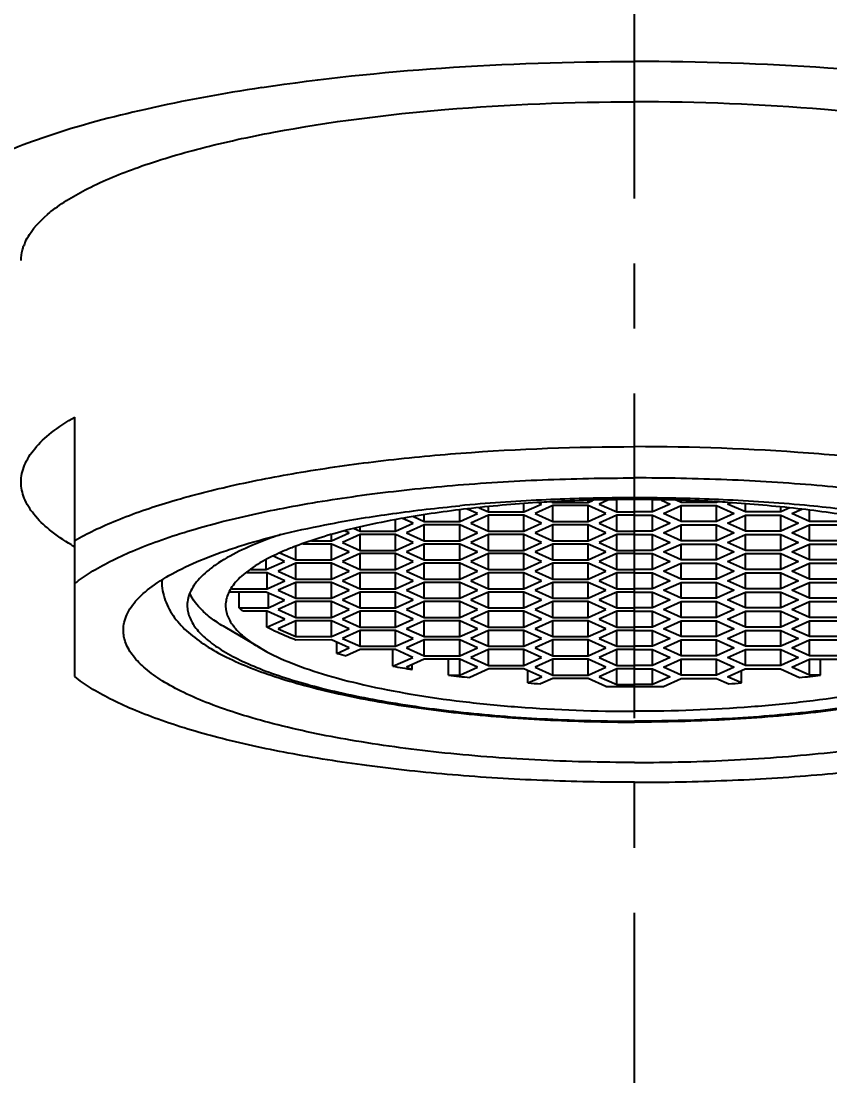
# Model space of a CAD drawing. Header units: millimetres. Extents: x 601 to 1195, y -13 to 407.
# Drawn here: x 995.92 to 1011.74, y 233.42 to 254.05 of the extents above; entities that cross this region are included whole.
import ezdxf

# ---------------------------------------------------------------- set-up
doc = ezdxf.new("R2010")
doc.units = ezdxf.units.MM
doc.header["$LTSCALE"] = 0.1
doc.linetypes.add('CENTERX2', pattern=[101.6, 63.5, -12.7, 12.7, -12.7])
for name, color, linetype in [('02___PRT_ALL_AXES', 7, 'Continuous'), ('CENTER', 1, 'CENTERX2'), ('DEF_LAYER_ASSEM_MEMBER', 7, 'Continuous'), ('DIM', 3, 'Continuous')]:
    doc.layers.add(name, color=color, linetype=linetype)
doc.styles.get("Standard").update_dxf_attribs({"font": 'arial.ttf'})
doc.dimstyles.new('ISO-25', dxfattribs={"dimtxt": 2.5, "dimasz": 2.5, "dimexe": 1.25, "dimexo": 0.625, "dimtad": 1, "dimtxsty": 'Standard', "dimcen": 2.5, "dimadec": 0, "dimazin": 0, "dimtfac": 1, "dimtmove": 0, "dimatfit": 3, "dimfxl": 0, "dimarcsym": 0})

# ---------------------------------------------------------------- blocks, each defined once
blk = doc.blocks.new('*D22')
at = {"layer": 'Defpoints', "color": 0}
for p in [(1007.922, 310.255), (925.567, 206.036), (936.146, 206.036)]:
    blk.add_point(p, dxfattribs=at)
at = {"layer": 'DIM', "color": 0, "lineweight": -2}
for p, q in [((1007.297, 310.255), (924.317, 310.255)), ((925.567, 307.755), (925.567, 208.536)), ((935.521, 206.036), (924.317, 206.036))]:
    blk.add_line(p, q, dxfattribs=at)
at = {"layer": 'DIM', "color": 0}
for points in [[(925.151, 307.755), (925.984, 307.755), (925.567, 310.255)], [(925.151, 208.536), (925.984, 208.536), (925.567, 206.036)]]:
    blk.add_solid(points, dxfattribs=at)
at = {"layer": 'DIM', "color": 0, "insert": (923.44, 258.146), "char_height": 2.5, "attachment_point": 5, "rotation": 90}
blk.add_mtext('104,22', dxfattribs=at)

msp = doc.modelspace()

# ---------------------------------------------------------------- linework, layer by layer
at = {"color": 7, "linetype": 'Continuous'}
for p, q in [((1004.501, 244.261), (1004.501, 244.491)), ((1004.847, 244.417), (1004.649, 244.506)), ((1004.884, 244.53), (1005.064, 244.449)), ((1005.064, 244.449), (1005.064, 244.548)), ((1005.757, 244.449), (1005.757, 244.61)), ((1005.757, 244.449), (1006.103, 244.604)), ((1006.32, 244.572), (1005.973, 244.417)), ((1006.103, 244.604), (1006.051, 244.628)), ((1006.306, 244.643), (1006.319, 244.637)), ((1006.319, 244.637), (1006.319, 244.643)), ((1006.319, 244.637), (1007.012, 244.637)), ((1007.013, 244.572), (1006.32, 244.572)), ((1006.32, 244.261), (1006.32, 244.572)), ((1007.012, 244.637), (1007.095, 244.675)), ((1007.012, 244.637), (1007.012, 244.673)), ((1007.359, 244.417), (1007.013, 244.572)), ((1007.013, 244.261), (1007.013, 244.572)), ((1007.399, 244.681), (1007.229, 244.604)), ((1007.229, 244.604), (1007.575, 244.449)), ((1007.575, 244.449), (1007.575, 244.684)), ((1008.268, 244.449), (1008.268, 244.684)), ((1008.615, 244.604), (1008.268, 244.449)), ((1008.444, 244.681), (1008.615, 244.604)), ((1008.485, 244.417), (1008.831, 244.572)), ((1008.832, 244.637), (1008.748, 244.675)), ((1008.831, 244.572), (1009.524, 244.572)), ((1008.831, 244.261), (1008.831, 244.572)), ((1008.832, 244.637), (1008.832, 244.673)), ((1009.525, 244.637), (1008.832, 244.637)), ((1009.524, 244.261), (1009.524, 244.572)), ((1009.524, 244.572), (1009.87, 244.417)), ((1009.537, 244.643), (1009.525, 244.637)), ((1009.525, 244.637), (1009.525, 244.643)), ((1009.74, 244.604), (1009.792, 244.628)), ((1010.087, 244.449), (1009.74, 244.604)), ((1010.087, 244.449), (1010.087, 244.61)), ((1010.78, 244.449), (1010.78, 244.548)), ((1010.96, 244.53), (1010.78, 244.449)), ((1010.996, 244.417), (1011.195, 244.506)), ((1011.343, 244.261), (1011.343, 244.491)), ((1003.245, 244.074), (1003.245, 244.296)), ((1003.592, 244.229), (1003.38, 244.324)), ((1003.594, 244.358), (1003.808, 244.261)), ((1003.808, 244.261), (1003.808, 244.39)), ((1004.501, 244.261), (1004.847, 244.417)), ((1005.064, 244.384), (1004.717, 244.229)), ((1005.064, 244.449), (1005.757, 244.449)), ((1005.757, 244.384), (1005.064, 244.384)), ((1005.064, 244.074), (1005.064, 244.384)), ((1006.103, 244.229), (1005.757, 244.384)), ((1005.757, 244.074), (1005.757, 244.384)), ((1005.973, 244.417), (1006.32, 244.261)), ((1007.013, 244.261), (1007.359, 244.417)), ((1007.575, 244.384), (1007.229, 244.229)), ((1007.575, 244.449), (1007.922, 244.449)), ((1007.922, 244.384), (1007.575, 244.384)), ((1007.575, 244.074), (1007.575, 244.384)), ((1008.268, 244.449), (1007.922, 244.449)), ((1007.922, 244.384), (1008.268, 244.384)), ((1008.268, 244.074), (1008.268, 244.384)), ((1008.268, 244.384), (1008.615, 244.229)), ((1008.831, 244.261), (1008.485, 244.417)), ((1009.87, 244.417), (1009.524, 244.261)), ((1009.74, 244.229), (1010.087, 244.384)), ((1010.78, 244.449), (1010.087, 244.449)), ((1010.087, 244.384), (1010.78, 244.384)), ((1010.087, 244.074), (1010.087, 244.384)), ((1010.78, 244.074), (1010.78, 244.384)), ((1010.78, 244.384), (1011.126, 244.229)), ((1011.343, 244.261), (1010.996, 244.417)), ((1002.336, 244.041), (1002.258, 244.076)), ((1002.436, 244.126), (1002.552, 244.074)), ((1002.552, 244.074), (1002.552, 244.153)), ((1002.552, 244.074), (1003.245, 244.074)), ((1003.245, 244.074), (1003.592, 244.229)), ((1003.808, 244.197), (1003.462, 244.041)), ((1003.808, 244.261), (1004.501, 244.261)), ((1004.501, 244.197), (1003.808, 244.197)), ((1003.808, 243.886), (1003.808, 244.197)), ((1004.847, 244.041), (1004.501, 244.197)), ((1004.501, 243.886), (1004.501, 244.197)), ((1004.717, 244.229), (1005.064, 244.074)), ((1005.064, 244.074), (1005.757, 244.074)), ((1005.757, 244.074), (1006.103, 244.229)), ((1006.32, 244.197), (1005.973, 244.041)), ((1006.32, 244.261), (1007.013, 244.261)), ((1007.013, 244.197), (1006.32, 244.197)), ((1006.32, 243.886), (1006.32, 244.197)), ((1007.359, 244.041), (1007.013, 244.197)), ((1007.013, 243.886), (1007.013, 244.197)), ((1007.229, 244.229), (1007.575, 244.074)), ((1007.575, 244.074), (1007.922, 244.074)), ((1008.268, 244.074), (1007.922, 244.074)), ((1008.615, 244.229), (1008.268, 244.074)), ((1008.485, 244.041), (1008.831, 244.197)), ((1009.524, 244.261), (1008.831, 244.261)), ((1008.831, 244.197), (1009.524, 244.197)), ((1008.831, 243.886), (1008.831, 244.197)), ((1009.524, 243.886), (1009.524, 244.197)), ((1009.524, 244.197), (1009.87, 244.041)), ((1010.087, 244.074), (1009.74, 244.229)), ((1010.78, 244.074), (1010.087, 244.074)), ((1011.126, 244.229), (1010.78, 244.074)), ((1010.996, 244.041), (1011.343, 244.197)), ((1012.035, 244.261), (1011.343, 244.261)), ((1011.343, 244.197), (1012.035, 244.197)), ((1011.343, 243.886), (1011.343, 244.197)), ((1001.601, 243.886), (1001.99, 243.886)), ((1001.99, 243.886), (1002.336, 244.041)), ((1001.99, 243.886), (1001.99, 244.001)), ((1002.552, 244.009), (1002.206, 243.854)), ((1003.245, 244.009), (1002.552, 244.009)), ((1002.552, 243.698), (1002.552, 244.009)), ((1003.592, 243.854), (1003.245, 244.009)), ((1003.245, 243.698), (1003.245, 244.009)), ((1003.462, 244.041), (1003.808, 243.886)), ((1003.808, 243.886), (1004.501, 243.886)), ((1004.501, 243.886), (1004.847, 244.041)), ((1005.064, 244.009), (1004.717, 243.854)), ((1005.757, 244.009), (1005.064, 244.009)), ((1005.064, 243.698), (1005.064, 244.009)), ((1006.103, 243.854), (1005.757, 244.009)), ((1005.757, 243.698), (1005.757, 244.009)), ((1005.973, 244.041), (1006.32, 243.886)), ((1006.32, 243.886), (1007.013, 243.886)), ((1007.013, 243.886), (1007.359, 244.041)), ((1007.575, 244.009), (1007.229, 243.854)), ((1007.922, 244.009), (1007.575, 244.009)), ((1007.575, 243.698), (1007.575, 244.009)), ((1007.922, 244.009), (1008.268, 244.009)), ((1008.268, 243.698), (1008.268, 244.009)), ((1008.268, 244.009), (1008.615, 243.854)), ((1008.831, 243.886), (1008.485, 244.041)), ((1009.524, 243.886), (1008.831, 243.886)), ((1009.87, 244.041), (1009.524, 243.886)), ((1009.74, 243.854), (1010.087, 244.009)), ((1010.087, 244.009), (1010.78, 244.009)), ((1010.087, 243.698), (1010.087, 244.009)), ((1010.78, 243.698), (1010.78, 244.009)), ((1010.78, 244.009), (1011.126, 243.854)), ((1011.343, 243.886), (1010.996, 244.041)), ((1012.035, 243.886), (1011.343, 243.886)), ((1001.297, 243.511), (1001.297, 243.771)), ((1001.99, 243.821), (1001.431, 243.821)), ((1002.336, 243.666), (1001.99, 243.821)), ((1001.99, 243.511), (1001.99, 243.821)), ((1001.99, 243.511), (1002.336, 243.666)), ((1002.206, 243.854), (1002.552, 243.698)), ((1002.552, 243.698), (1003.245, 243.698)), ((1003.245, 243.698), (1003.592, 243.854)), ((1003.808, 243.821), (1003.462, 243.666)), ((1003.462, 243.666), (1003.808, 243.511)), ((1004.501, 243.821), (1003.808, 243.821)), ((1003.808, 243.511), (1003.808, 243.821)), ((1004.847, 243.666), (1004.501, 243.821)), ((1004.501, 243.511), (1004.501, 243.821)), ((1004.501, 243.511), (1004.847, 243.666)), ((1004.717, 243.854), (1005.064, 243.698)), ((1005.064, 243.698), (1005.757, 243.698)), ((1005.757, 243.698), (1006.103, 243.854)), ((1006.32, 243.821), (1005.973, 243.666)), ((1005.973, 243.666), (1006.32, 243.511)), ((1007.013, 243.821), (1006.32, 243.821)), ((1006.32, 243.511), (1006.32, 243.821)), ((1007.012, 243.511), (1007.012, 243.821)), ((1007.012, 243.511), (1007.359, 243.666)), ((1007.359, 243.666), (1007.013, 243.821)), ((1007.229, 243.854), (1007.575, 243.698)), ((1007.575, 243.698), (1007.922, 243.698)), ((1008.268, 243.698), (1007.922, 243.698)), ((1008.615, 243.854), (1008.268, 243.698)), ((1008.485, 243.666), (1008.831, 243.821)), ((1008.831, 243.511), (1008.485, 243.666)), ((1008.831, 243.821), (1009.524, 243.821)), ((1008.831, 243.511), (1008.831, 243.821)), ((1009.524, 243.511), (1009.524, 243.821)), ((1009.524, 243.821), (1009.87, 243.666)), ((1009.87, 243.666), (1009.524, 243.511)), ((1010.087, 243.698), (1009.74, 243.854)), ((1010.78, 243.698), (1010.087, 243.698)), ((1011.126, 243.854), (1010.78, 243.698)), ((1010.996, 243.666), (1011.343, 243.821)), ((1011.343, 243.511), (1010.996, 243.666)), ((1011.343, 243.821), (1012.035, 243.821)), ((1011.343, 243.511), (1011.343, 243.821)), ((1000.716, 243.326), (1000.716, 243.506)), ((1000.716, 243.326), (1001.072, 243.483)), ((1001.072, 243.483), (1000.861, 243.584)), ((1000.985, 243.651), (1001.297, 243.511)), ((1001.297, 243.511), (1001.99, 243.511)), ((1002.552, 243.634), (1002.206, 243.478)), ((1002.206, 243.478), (1002.552, 243.323)), ((1003.245, 243.634), (1002.552, 243.634)), ((1002.552, 243.323), (1002.552, 243.634)), ((1003.592, 243.478), (1003.245, 243.634)), ((1003.245, 243.323), (1003.245, 243.634)), ((1003.245, 243.323), (1003.592, 243.478)), ((1003.808, 243.511), (1004.501, 243.511)), ((1005.064, 243.634), (1004.717, 243.478)), ((1004.717, 243.478), (1005.064, 243.323)), ((1005.757, 243.634), (1005.064, 243.634)), ((1005.064, 243.323), (1005.064, 243.634)), ((1006.103, 243.478), (1005.757, 243.634)), ((1005.757, 243.323), (1005.757, 243.634)), ((1005.757, 243.323), (1006.103, 243.478)), ((1006.32, 243.511), (1007.012, 243.511)), ((1007.575, 243.634), (1007.229, 243.478)), ((1007.229, 243.478), (1007.575, 243.323)), ((1007.922, 243.634), (1007.575, 243.634)), ((1007.575, 243.323), (1007.575, 243.634)), ((1007.922, 243.634), (1008.268, 243.634)), ((1008.268, 243.323), (1008.268, 243.634)), ((1008.268, 243.634), (1008.615, 243.478)), ((1008.615, 243.478), (1008.268, 243.323)), ((1009.524, 243.511), (1008.831, 243.511)), ((1009.74, 243.478), (1010.087, 243.634)), ((1010.087, 243.323), (1009.74, 243.478)), ((1010.087, 243.634), (1010.78, 243.634)), ((1010.087, 243.323), (1010.087, 243.634)), ((1010.78, 243.323), (1010.78, 243.634)), ((1010.78, 243.634), (1011.126, 243.478)), ((1011.126, 243.478), (1010.78, 243.323)), ((1012.035, 243.511), (1011.343, 243.511)), ((1000.734, 243.259), (1000.334, 243.259)), ((1000.414, 243.326), (1000.716, 243.326)), ((1001.08, 243.103), (1000.734, 243.259)), ((1000.734, 242.948), (1000.734, 243.259)), ((1001.297, 243.446), (1000.95, 243.291)), ((1000.95, 243.291), (1001.297, 243.136)), ((1001.99, 243.446), (1001.297, 243.446)), ((1001.297, 243.136), (1001.297, 243.446)), ((1002.336, 243.291), (1001.99, 243.446)), ((1001.99, 243.136), (1001.99, 243.446)), ((1001.99, 243.136), (1002.336, 243.291)), ((1002.552, 243.259), (1002.206, 243.103)), ((1002.552, 243.323), (1003.245, 243.323)), ((1003.245, 243.259), (1002.552, 243.259)), ((1002.552, 242.948), (1002.552, 243.259)), ((1003.592, 243.103), (1003.245, 243.259)), ((1003.245, 242.948), (1003.245, 243.259)), ((1003.808, 243.446), (1003.462, 243.291)), ((1003.462, 243.291), (1003.808, 243.136)), ((1004.501, 243.446), (1003.808, 243.446)), ((1003.808, 243.136), (1003.808, 243.446)), ((1004.847, 243.291), (1004.501, 243.446)), ((1004.501, 243.136), (1004.501, 243.446)), ((1004.501, 243.136), (1004.847, 243.291)), ((1005.064, 243.259), (1004.717, 243.103)), ((1005.064, 243.323), (1005.757, 243.323)), ((1005.757, 243.259), (1005.064, 243.259)), ((1005.064, 242.948), (1005.064, 243.259)), ((1006.103, 243.103), (1005.757, 243.259)), ((1005.757, 242.948), (1005.757, 243.259)), ((1006.32, 243.446), (1005.973, 243.291)), ((1005.973, 243.291), (1006.32, 243.135)), ((1007.012, 243.446), (1006.32, 243.446)), ((1006.32, 243.135), (1006.32, 243.446)), ((1007.359, 243.291), (1007.012, 243.446)), ((1007.012, 243.135), (1007.012, 243.446)), ((1007.012, 243.135), (1007.359, 243.291)), ((1007.575, 243.259), (1007.229, 243.103)), ((1007.575, 243.323), (1007.922, 243.323)), ((1007.922, 243.259), (1007.575, 243.259)), ((1007.575, 242.948), (1007.575, 243.259)), ((1008.268, 243.323), (1007.922, 243.323)), ((1007.922, 243.259), (1008.268, 243.259)), ((1008.268, 242.948), (1008.268, 243.259)), ((1008.268, 243.259), (1008.615, 243.103)), ((1008.485, 243.291), (1008.831, 243.446)), ((1008.831, 243.135), (1008.485, 243.291)), ((1008.831, 243.446), (1009.524, 243.446)), ((1008.831, 243.135), (1008.831, 243.446)), ((1009.524, 243.135), (1009.524, 243.446)), ((1009.524, 243.446), (1009.87, 243.291)), ((1009.87, 243.291), (1009.524, 243.135)), ((1009.74, 243.103), (1010.087, 243.259)), ((1010.78, 243.323), (1010.087, 243.323)), ((1010.087, 243.259), (1010.78, 243.259)), ((1010.087, 242.948), (1010.087, 243.259)), ((1010.78, 242.948), (1010.78, 243.259)), ((1010.78, 243.259), (1011.126, 243.103)), ((1010.996, 243.291), (1011.343, 243.446)), ((1011.343, 243.136), (1010.996, 243.291)), ((1011.343, 243.446), (1012.035, 243.446)), ((1011.343, 243.136), (1011.343, 243.446)), ((1000.734, 242.948), (1001.08, 243.103)), ((1001.297, 243.071), (1000.95, 242.916)), ((1001.297, 243.136), (1001.99, 243.136)), ((1001.99, 243.071), (1001.297, 243.071)), ((1001.297, 242.76), (1001.297, 243.071)), ((1002.336, 242.916), (1001.99, 243.071)), ((1001.99, 242.76), (1001.99, 243.071)), ((1002.206, 243.103), (1002.552, 242.948)), ((1003.245, 242.948), (1003.592, 243.103)), ((1003.808, 243.071), (1003.462, 242.916)), ((1003.808, 243.136), (1004.501, 243.136)), ((1004.501, 243.071), (1003.808, 243.071)), ((1003.808, 242.76), (1003.808, 243.071)), ((1004.847, 242.916), (1004.501, 243.071)), ((1004.501, 242.76), (1004.501, 243.071)), ((1004.717, 243.103), (1005.064, 242.948)), ((1005.757, 242.948), (1006.103, 243.103)), ((1006.32, 243.071), (1005.973, 242.916)), ((1006.32, 243.135), (1007.012, 243.135)), ((1007.012, 243.071), (1006.32, 243.071)), ((1006.32, 242.76), (1006.32, 243.071)), ((1007.359, 242.916), (1007.012, 243.071)), ((1007.012, 242.76), (1007.012, 243.071)), ((1007.229, 243.103), (1007.575, 242.948)), ((1008.615, 243.103), (1008.268, 242.948)), ((1008.485, 242.916), (1008.831, 243.071)), ((1009.524, 243.135), (1008.831, 243.135)), ((1008.831, 243.071), (1009.524, 243.071)), ((1008.831, 242.76), (1008.831, 243.071)), ((1009.524, 242.76), (1009.524, 243.071)), ((1009.524, 243.071), (1009.87, 242.916)), ((1010.087, 242.948), (1009.74, 243.103)), ((1011.126, 243.103), (1010.78, 242.948)), ((1010.996, 242.916), (1011.343, 243.071)), ((1012.035, 243.136), (1011.343, 243.136)), ((1011.343, 243.071), (1012.035, 243.071)), ((1011.343, 242.76), (1011.343, 243.071)), ((1000.716, 242.881), (1000.006, 242.881)), ((1000.041, 242.948), (1000.734, 242.948)), ((1000.187, 242.574), (1000.187, 242.881)), ((1001.072, 242.724), (1000.716, 242.881)), ((1000.76, 242.574), (1000.76, 242.861)), ((1000.95, 242.916), (1001.297, 242.76)), ((1001.99, 242.76), (1002.336, 242.916)), ((1002.552, 242.883), (1002.206, 242.728)), ((1002.552, 242.948), (1003.245, 242.948)), ((1003.245, 242.883), (1002.552, 242.883)), ((1002.552, 242.573), (1002.552, 242.883)), ((1003.592, 242.728), (1003.245, 242.883)), ((1003.245, 242.573), (1003.245, 242.883)), ((1003.462, 242.916), (1003.808, 242.76)), ((1004.501, 242.76), (1004.847, 242.916)), ((1005.064, 242.883), (1004.717, 242.728)), ((1005.064, 242.948), (1005.757, 242.948)), ((1005.757, 242.883), (1005.064, 242.883)), ((1005.064, 242.573), (1005.064, 242.883)), ((1006.103, 242.728), (1005.757, 242.883)), ((1005.757, 242.573), (1005.757, 242.883)), ((1005.973, 242.916), (1006.32, 242.76)), ((1007.012, 242.76), (1007.359, 242.916)), ((1007.575, 242.883), (1007.229, 242.728)), ((1007.575, 242.948), (1007.922, 242.948)), ((1007.922, 242.883), (1007.575, 242.883)), ((1007.575, 242.573), (1007.575, 242.883)), ((1008.268, 242.948), (1007.922, 242.948)), ((1007.922, 242.883), (1008.268, 242.883)), ((1008.268, 242.573), (1008.268, 242.883)), ((1008.268, 242.883), (1008.615, 242.728)), ((1008.831, 242.76), (1008.485, 242.916)), ((1009.87, 242.916), (1009.524, 242.76)), ((1009.74, 242.728), (1010.087, 242.883)), ((1010.78, 242.948), (1010.087, 242.948)), ((1010.087, 242.883), (1010.78, 242.883)), ((1010.087, 242.573), (1010.087, 242.883)), ((1010.78, 242.573), (1010.78, 242.883)), ((1010.78, 242.883), (1011.126, 242.728)), ((1011.343, 242.76), (1010.996, 242.916)), ((1000.76, 242.574), (1001.072, 242.724)), ((1001.297, 242.696), (1000.95, 242.54)), ((1001.297, 242.76), (1001.99, 242.76)), ((1001.99, 242.696), (1001.297, 242.696)), ((1001.297, 242.385), (1001.297, 242.696)), ((1002.336, 242.54), (1001.99, 242.696)), ((1001.99, 242.385), (1001.99, 242.696)), ((1002.206, 242.728), (1002.552, 242.573)), ((1003.245, 242.573), (1003.592, 242.728)), ((1003.808, 242.696), (1003.462, 242.54)), ((1003.808, 242.76), (1004.501, 242.76)), ((1004.501, 242.696), (1003.808, 242.696)), ((1003.808, 242.385), (1003.808, 242.696)), ((1004.847, 242.54), (1004.501, 242.696)), ((1004.501, 242.385), (1004.501, 242.696)), ((1004.717, 242.728), (1005.064, 242.573)), ((1005.757, 242.573), (1006.103, 242.728)), ((1006.32, 242.695), (1005.973, 242.54)), ((1006.32, 242.76), (1007.012, 242.76)), ((1007.012, 242.695), (1006.32, 242.695)), ((1006.32, 242.385), (1006.32, 242.695)), ((1007.359, 242.54), (1007.012, 242.695)), ((1007.012, 242.385), (1007.012, 242.695)), ((1007.229, 242.728), (1007.575, 242.573)), ((1008.615, 242.728), (1008.268, 242.573)), ((1008.485, 242.54), (1008.831, 242.695)), ((1009.524, 242.76), (1008.831, 242.76)), ((1008.831, 242.695), (1009.524, 242.695)), ((1008.831, 242.385), (1008.831, 242.695)), ((1009.524, 242.385), (1009.524, 242.695)), ((1009.524, 242.695), (1009.87, 242.54)), ((1010.087, 242.573), (1009.74, 242.728)), ((1011.126, 242.728), (1010.78, 242.573)), ((1010.996, 242.54), (1011.343, 242.696)), ((1012.035, 242.76), (1011.343, 242.76)), ((1011.343, 242.696), (1012.035, 242.696)), ((1011.343, 242.385), (1011.343, 242.696)), ((1000.187, 242.574), (1000.76, 242.574)), ((1000.734, 242.508), (1000.26, 242.508)), ((1000.729, 242.197), (1000.729, 242.508)), ((1001.079, 242.353), (1000.734, 242.508)), ((1000.95, 242.54), (1001.297, 242.385)), ((1001.99, 242.385), (1002.336, 242.54)), ((1002.552, 242.508), (1002.206, 242.353)), ((1002.552, 242.573), (1003.245, 242.573)), ((1003.245, 242.508), (1002.552, 242.508)), ((1002.552, 242.197), (1002.552, 242.508)), ((1003.592, 242.353), (1003.245, 242.508)), ((1003.245, 242.197), (1003.245, 242.508)), ((1003.462, 242.54), (1003.808, 242.385)), ((1004.501, 242.385), (1004.847, 242.54)), ((1005.064, 242.508), (1004.717, 242.353)), ((1005.064, 242.573), (1005.757, 242.573)), ((1005.757, 242.508), (1005.064, 242.508)), ((1005.064, 242.197), (1005.064, 242.508)), ((1006.103, 242.353), (1005.757, 242.508)), ((1005.757, 242.197), (1005.757, 242.508)), ((1005.973, 242.54), (1006.32, 242.385)), ((1007.012, 242.385), (1007.359, 242.54)), ((1007.575, 242.508), (1007.229, 242.353)), ((1007.575, 242.573), (1007.922, 242.573)), ((1007.922, 242.508), (1007.575, 242.508)), ((1007.575, 242.197), (1007.575, 242.508)), ((1008.268, 242.573), (1007.922, 242.573)), ((1007.922, 242.508), (1008.268, 242.508)), ((1008.268, 242.197), (1008.268, 242.508)), ((1008.268, 242.508), (1008.615, 242.353)), ((1008.831, 242.385), (1008.485, 242.54)), ((1009.87, 242.54), (1009.524, 242.385)), ((1009.74, 242.353), (1010.087, 242.508)), ((1010.78, 242.573), (1010.087, 242.573)), ((1010.087, 242.508), (1010.78, 242.508)), ((1010.087, 242.197), (1010.087, 242.508)), ((1010.78, 242.197), (1010.78, 242.508)), ((1010.78, 242.508), (1011.126, 242.353)), ((1011.343, 242.385), (1010.996, 242.54)), ((1000.729, 242.197), (1001.079, 242.353)), ((1001.297, 242.32), (1000.95, 242.165)), ((1001.297, 242.385), (1001.99, 242.385)), ((1001.99, 242.32), (1001.297, 242.32)), ((1001.297, 242.01), (1001.297, 242.32)), ((1002.336, 242.165), (1001.99, 242.32)), ((1001.99, 242.01), (1001.99, 242.32)), ((1002.206, 242.353), (1002.552, 242.197)), ((1003.245, 242.197), (1003.592, 242.353)), ((1003.808, 242.32), (1003.462, 242.165)), ((1003.808, 242.385), (1004.501, 242.385)), ((1004.501, 242.32), (1003.808, 242.32)), ((1003.808, 242.01), (1003.808, 242.32)), ((1004.847, 242.165), (1004.501, 242.32)), ((1004.501, 242.01), (1004.501, 242.32)), ((1004.717, 242.353), (1005.064, 242.197)), ((1005.757, 242.197), (1006.103, 242.353)), ((1006.32, 242.32), (1005.973, 242.165)), ((1006.32, 242.385), (1007.012, 242.385)), ((1007.012, 242.32), (1006.32, 242.32)), ((1006.32, 242.01), (1006.32, 242.32)), ((1007.359, 242.165), (1007.012, 242.32)), ((1007.012, 242.01), (1007.012, 242.32)), ((1007.229, 242.353), (1007.575, 242.197)), ((1008.615, 242.353), (1008.268, 242.197)), ((1008.485, 242.165), (1008.831, 242.32)), ((1009.524, 242.385), (1008.831, 242.385)), ((1008.831, 242.32), (1009.524, 242.32)), ((1008.831, 242.01), (1008.831, 242.32)), ((1009.524, 242.01), (1009.524, 242.32)), ((1009.524, 242.32), (1009.87, 242.165)), ((1010.087, 242.197), (1009.74, 242.353)), ((1011.126, 242.353), (1010.78, 242.197)), ((1010.996, 242.165), (1011.343, 242.32)), ((1012.035, 242.385), (1011.343, 242.385)), ((1011.343, 242.32), (1012.035, 242.32)), ((1011.343, 242.01), (1011.343, 242.32)), ((1000.596, 241.788), (999.91, 242.193)), ((1000.95, 242.165), (1001.297, 242.01)), ((1001.297, 242.01), (1001.99, 242.01)), ((1001.99, 242.01), (1002.336, 242.165)), ((1002.552, 242.133), (1002.206, 241.977)), ((1002.552, 242.197), (1003.245, 242.197)), ((1003.245, 242.133), (1002.552, 242.133)), ((1002.552, 241.822), (1002.552, 242.133)), ((1003.592, 241.977), (1003.245, 242.133)), ((1003.245, 241.822), (1003.245, 242.133)), ((1003.462, 242.165), (1003.808, 242.01)), ((1003.808, 242.01), (1004.501, 242.01)), ((1004.501, 242.01), (1004.847, 242.165)), ((1005.064, 242.133), (1004.717, 241.977)), ((1005.064, 242.197), (1005.757, 242.197)), ((1005.757, 242.133), (1005.064, 242.133)), ((1005.064, 241.822), (1005.064, 242.133)), ((1006.103, 241.977), (1005.757, 242.133)), ((1005.757, 241.822), (1005.757, 242.133)), ((1005.973, 242.165), (1006.32, 242.01)), ((1006.32, 242.01), (1007.012, 242.01)), ((1007.012, 242.01), (1007.359, 242.165)), ((1007.575, 242.133), (1007.229, 241.977)), ((1007.575, 242.197), (1007.922, 242.197)), ((1007.922, 242.133), (1007.575, 242.133)), ((1007.575, 241.822), (1007.575, 242.133)), ((1008.268, 242.197), (1007.922, 242.197)), ((1007.922, 242.133), (1008.268, 242.133)), ((1008.268, 241.822), (1008.268, 242.133)), ((1008.268, 242.133), (1008.615, 241.977)), ((1008.831, 242.01), (1008.485, 242.165)), ((1009.524, 242.01), (1008.831, 242.01)), ((1009.87, 242.165), (1009.524, 242.01)), ((1009.74, 241.977), (1010.087, 242.133)), ((1010.78, 242.197), (1010.087, 242.197)), ((1010.087, 242.133), (1010.78, 242.133)), ((1010.087, 241.822), (1010.087, 242.133)), ((1010.78, 241.822), (1010.78, 242.133)), ((1010.78, 242.133), (1011.126, 241.977)), ((1011.343, 242.01), (1010.996, 242.165)), ((1012.035, 242.01), (1011.343, 242.01)), ((1001.99, 241.945), (1001.292, 241.944)), ((1002.336, 241.79), (1001.99, 241.945)), ((1002.099, 241.683), (1002.099, 241.896)), ((1002.206, 241.977), (1002.552, 241.822)), ((1002.552, 241.822), (1003.245, 241.822)), ((1003.245, 241.822), (1003.592, 241.977)), ((1003.808, 241.945), (1003.462, 241.79)), ((1004.501, 241.945), (1003.808, 241.945)), ((1003.808, 241.634), (1003.808, 241.945)), ((1004.847, 241.79), (1004.501, 241.945)), ((1004.501, 241.634), (1004.501, 241.945)), ((1004.717, 241.977), (1005.064, 241.822)), ((1005.064, 241.822), (1005.757, 241.822)), ((1005.757, 241.822), (1006.103, 241.977)), ((1006.32, 241.945), (1005.973, 241.79)), ((1007.012, 241.945), (1006.32, 241.945)), ((1006.32, 241.634), (1006.32, 241.945)), ((1007.359, 241.79), (1007.012, 241.945)), ((1007.012, 241.634), (1007.012, 241.945)), ((1007.229, 241.977), (1007.575, 241.822)), ((1007.575, 241.822), (1007.922, 241.822)), ((1008.268, 241.822), (1007.922, 241.822)), ((1008.615, 241.977), (1008.268, 241.822)), ((1008.485, 241.79), (1008.831, 241.945)), ((1008.831, 241.945), (1009.524, 241.945)), ((1008.831, 241.634), (1008.831, 241.945)), ((1009.524, 241.634), (1009.524, 241.945)), ((1009.524, 241.945), (1009.87, 241.79)), ((1010.087, 241.822), (1009.74, 241.977)), ((1010.78, 241.822), (1010.087, 241.822)), ((1011.126, 241.977), (1010.78, 241.822)), ((1010.996, 241.79), (1011.343, 241.945)), ((1011.343, 241.945), (1012.035, 241.945)), ((1011.343, 241.634), (1011.343, 241.945)), ((1002.099, 241.683), (1002.336, 241.79)), ((1002.552, 241.757), (1002.279, 241.636)), ((1003.244, 241.757), (1002.552, 241.757)), ((1003.194, 241.433), (1003.194, 241.757)), ((1003.194, 241.433), (1003.585, 241.603)), ((1003.585, 241.603), (1003.244, 241.757)), ((1003.462, 241.79), (1003.808, 241.634)), ((1003.808, 241.634), (1004.501, 241.634)), ((1004.501, 241.634), (1004.847, 241.79)), ((1005.064, 241.757), (1004.717, 241.602)), ((1004.717, 241.602), (1005.064, 241.447)), ((1005.757, 241.757), (1005.064, 241.757)), ((1005.064, 241.447), (1005.064, 241.757)), ((1006.103, 241.602), (1005.757, 241.757)), ((1005.757, 241.447), (1005.757, 241.757)), ((1005.757, 241.447), (1006.103, 241.602)), ((1005.973, 241.79), (1006.32, 241.634)), ((1006.32, 241.634), (1007.012, 241.634)), ((1007.012, 241.634), (1007.359, 241.79)), ((1007.575, 241.757), (1007.229, 241.602)), ((1007.229, 241.602), (1007.575, 241.447)), ((1007.922, 241.757), (1007.575, 241.757)), ((1007.575, 241.447), (1007.575, 241.757)), ((1007.922, 241.757), (1008.268, 241.757)), ((1008.268, 241.447), (1008.268, 241.757)), ((1008.268, 241.757), (1008.615, 241.602)), ((1008.615, 241.602), (1008.268, 241.447)), ((1008.831, 241.634), (1008.485, 241.79)), ((1009.524, 241.634), (1008.831, 241.634)), ((1009.87, 241.79), (1009.524, 241.634)), ((1009.74, 241.602), (1010.087, 241.757)), ((1010.087, 241.447), (1009.74, 241.602)), ((1010.087, 241.757), (1010.78, 241.757)), ((1010.087, 241.447), (1010.087, 241.757)), ((1010.78, 241.447), (1010.78, 241.757)), ((1010.78, 241.757), (1011.126, 241.602)), ((1011.126, 241.602), (1010.78, 241.447)), ((1011.343, 241.634), (1010.996, 241.79)), ((1012.035, 241.634), (1011.343, 241.634)), ((1003.808, 241.57), (1003.462, 241.414)), ((1003.462, 241.414), (1003.57, 241.366)), ((1003.57, 241.366), (1003.57, 241.463)), ((1004.501, 241.57), (1003.808, 241.57)), ((1004.284, 241.259), (1004.284, 241.57)), ((1004.847, 241.414), (1004.501, 241.57)), ((1004.501, 241.259), (1004.501, 241.57)), ((1004.501, 241.259), (1004.847, 241.414)), ((1005.064, 241.447), (1005.757, 241.447)), ((1006.32, 241.57), (1005.973, 241.414)), ((1005.973, 241.414), (1006.32, 241.259)), ((1007.012, 241.57), (1006.32, 241.57)), ((1006.32, 241.259), (1006.32, 241.57)), ((1007.359, 241.414), (1007.012, 241.57)), ((1007.012, 241.259), (1007.012, 241.57)), ((1007.012, 241.259), (1007.359, 241.414)), ((1007.575, 241.447), (1007.922, 241.447)), ((1008.268, 241.447), (1007.922, 241.447)), ((1008.485, 241.414), (1008.831, 241.57)), ((1008.831, 241.259), (1008.485, 241.414)), ((1008.831, 241.57), (1009.524, 241.57)), ((1008.831, 241.259), (1008.831, 241.57)), ((1009.524, 241.259), (1009.524, 241.57)), ((1009.524, 241.57), (1009.87, 241.414)), ((1009.87, 241.414), (1009.524, 241.259)), ((1010.78, 241.447), (1010.087, 241.447)), ((1010.996, 241.414), (1011.343, 241.57)), ((1011.343, 241.259), (1010.996, 241.414)), ((1011.343, 241.57), (1012.035, 241.57)), ((1011.343, 241.259), (1011.343, 241.57)), ((1011.56, 241.259), (1011.56, 241.57)), ((1004.284, 241.259), (1004.501, 241.259)), ((1005.072, 241.381), (1004.696, 241.208)), ((1005.757, 241.382), (1005.072, 241.381)), ((1006.104, 241.227), (1005.757, 241.382)), ((1005.832, 241.105), (1005.832, 241.348)), ((1005.832, 241.105), (1006.104, 241.227)), ((1006.319, 241.194), (1006.082, 241.088)), ((1007.011, 241.194), (1006.319, 241.194)), ((1006.32, 241.259), (1007.012, 241.259)), ((1007.358, 241.038), (1007.011, 241.194)), ((1007.575, 241.382), (1007.229, 241.227)), ((1007.229, 241.227), (1007.575, 241.071)), ((1007.922, 241.382), (1007.575, 241.382)), ((1007.575, 241.071), (1007.575, 241.382)), ((1007.922, 241.382), (1008.268, 241.382)), ((1008.268, 241.071), (1008.268, 241.382)), ((1008.268, 241.382), (1008.615, 241.227)), ((1008.615, 241.227), (1008.268, 241.071)), ((1008.485, 241.038), (1008.832, 241.194)), ((1009.524, 241.259), (1008.831, 241.259)), ((1008.832, 241.194), (1009.525, 241.194)), ((1009.525, 241.194), (1009.762, 241.088)), ((1009.74, 241.227), (1010.086, 241.382)), ((1010.011, 241.105), (1009.74, 241.227)), ((1010.011, 241.105), (1010.011, 241.348)), ((1010.086, 241.382), (1010.772, 241.381)), ((1010.772, 241.381), (1011.147, 241.208)), ((1011.56, 241.259), (1011.343, 241.259)), ((1007.575, 241.071), (1007.922, 241.071)), ((1008.268, 241.071), (1007.922, 241.071))]:
    msp.add_line(p, q, dxfattribs=at)
for centre, radius, start, end in [((998.259, 248.128), 2.809, 128.6222, 128.9642), ((996.906, 249.318), 0.991, 155.3248, 160.5848), ((1007.922, 213.891), 30.8, 89.9998, 91.6981), ((1007.922, 213.891), 30.8, 88.3019, 90.0002), ((1007.849, 215.744), 28.945, 93.0384, 93.4703), ((1007.896, 214.801), 29.89, 91.6997, 93.0323), ((1007.948, 214.801), 29.89, 86.9677, 88.3003), ((1007.995, 215.744), 28.945, 86.5297, 86.9616), ((1005.517, 231.498), 13, 103.2666, 104.2734), ((1003.841, 235.516), 8.953, 108.5075, 108.8083), ((1002.843, 239.518), 4.532, 114.546, 117.0143), ((1003.035, 239.101), 4.991, 114.1449, 114.5645), ((999.292, 243.103), 0.62, 178.882, 179.9999), ((1005.196, 252.964), 11.698, 254.6479, 255.5608), ((1006.586, 259.348), 18.233, 259.2816, 260.4814), ((1007.35, 264.493), 23.435, 262.4817, 263.4975), ((1008.493, 264.493), 23.435, 276.5025, 277.5183), ((1007.815, 269.424), 28.388, 265.9953, 266.5004), ((1007.921, 271.871), 30.839, 268.954, 270.0006), ((1007.922, 271.871), 30.839, 269.9994, 271.046), ((1008.029, 269.424), 28.388, 273.4996, 274.0047)]:
    msp.add_arc(centre, radius, start, end, dxfattribs=at)
for points, knots in [([(1000.631, 252.749), (1001.795, 252.927), (1004.223, 253.18), (1006.662, 253.26), (1007.922, 253.259)], [0, 0, 0, 0, 0.483064, 1, 1, 1, 1]), ([(1015.212, 252.749), (1014.048, 252.927), (1011.62, 253.18), (1009.182, 253.26), (1007.922, 253.259)], [0, 0, 0, 0, 0.483064, 1, 1, 1, 1]), ([(1000.631, 252.749), (999.868, 252.632), (998.452, 252.375), (996.544, 251.872), (995.061, 251.279), (994.267, 250.77), (993.98, 250.495)], [0, 0, 0, 0, 0.326425, 0.607459, 0.831981, 1, 1, 1, 1]), ([(996.506, 250.323), (996.727, 250.499), (997.281, 250.828), (998.269, 251.231), (999.489, 251.593), (1001.484, 252.025), (1004.32, 252.378), (1006.684, 252.471), (1007.922, 252.471)], [0, 0, 0, 0, 0.07226, 0.163124, 0.271866, 0.396686, 0.683953, 1, 1, 1, 1]), ([(1019.338, 250.323), (1019.117, 250.499), (1018.562, 250.828), (1017.575, 251.231), (1016.355, 251.593), (1014.36, 252.025), (1011.524, 252.378), (1009.16, 252.471), (1007.922, 252.471)], [0, 0, 0, 0, 0.07226, 0.163124, 0.271866, 0.396686, 0.683953, 1, 1, 1, 1]), ([(996.005, 249.731), (996.029, 249.782), (996.153, 250.005), (996.339, 250.188), (996.493, 250.312)], [0, 0, 0, 0, 0.220794, 1, 1, 1, 1]), ([(995.922, 249.366), (995.922, 249.437), (995.935, 249.533), (995.963, 249.624), (995.971, 249.647)], [0, 0, 0, 0, 0.743544, 1, 1, 1, 1]), ([(1006.097, 244.636), (1005.641, 244.609), (1004.762, 244.534), (1003.889, 244.413), (1003.471, 244.341)], [0, 0, 0, 0, 0.518042, 1, 1, 1, 1]), ([(1009.747, 244.636), (1010.203, 244.609), (1011.081, 244.534), (1011.955, 244.413), (1012.373, 244.341)], [0, 0, 0, 0, 0.518042, 1, 1, 1, 1]), ([(1003.471, 244.341), (1003.389, 244.327), (1003.075, 244.27), (1002.763, 244.205), (1002.533, 244.151)], [0, 0, 0, 0, 0.25967, 1, 1, 1, 1]), ([(1002.311, 244.096), (1002.131, 244.05), (1001.789, 243.955), (1001.452, 243.84), (1001.295, 243.78)], [0, 0, 0, 0, 0.525421, 1, 1, 1, 1]), ([(1000.955, 243.99), (1000.891, 243.968), (1000.651, 243.884), (1000.415, 243.787), (1000.246, 243.708)], [0, 0, 0, 0, 0.267307, 1, 1, 1, 1]), ([(1000.246, 243.708), (1000.086, 243.632), (999.862, 243.512), (999.601, 243.325), (999.447, 243.189), (999.326, 243.051), (999.238, 242.91), (999.184, 242.766), (999.172, 242.668), (999.172, 242.62)], [0, 0, 0, 0, 0.331196, 0.473479, 0.60095, 0.714862, 0.817204, 0.910932, 1, 1, 1, 1]), ([(1001.295, 243.78), (1001.269, 243.77), (1001.168, 243.731), (1001.067, 243.689), (1000.994, 243.656)], [0, 0, 0, 0, 0.258476, 1, 1, 1, 1]), ([(1000.785, 243.556), (1000.655, 243.49), (1000.427, 243.357), (1000.181, 243.156), (1000.045, 242.988), (999.974, 242.867), (999.931, 242.744), (999.922, 242.661), (999.922, 242.62)], [0, 0, 0, 0, 0.326536, 0.594308, 0.708733, 0.812479, 0.90835, 1, 1, 1, 1]), ([(998.672, 243.103), (998.672, 243.037), (998.684, 242.907), (998.736, 242.718), (998.817, 242.542), (998.922, 242.378), (999.049, 242.227), (999.246, 242.038), (999.54, 241.822), (999.95, 241.595), (1000.425, 241.388), (1000.964, 241.198), (1001.564, 241.024), (1002.222, 240.868), (1003.195, 240.679), (1004.515, 240.498), (1006.185, 240.368), (1007.336, 240.339), (1007.922, 240.339)], [0, 0, 0, 0, 0.019398, 0.038322, 0.057221, 0.076253, 0.095447, 0.115047, 0.156509, 0.202152, 0.252787, 0.308739, 0.370009, 0.436377, 0.507461, 0.661679, 0.82777, 1, 1, 1, 1]), ([(1017.172, 243.103), (1017.172, 243.037), (1017.16, 242.907), (1017.108, 242.718), (1017.027, 242.542), (1016.921, 242.378), (1016.795, 242.227), (1016.598, 242.038), (1016.304, 241.822), (1015.893, 241.595), (1015.418, 241.388), (1014.88, 241.198), (1014.28, 241.024), (1013.622, 240.868), (1012.648, 240.679), (1011.329, 240.498), (1009.658, 240.368), (1008.507, 240.339), (1007.922, 240.339)], [0, 0, 0, 0, 0.019398, 0.038322, 0.057221, 0.076253, 0.095447, 0.115047, 0.156509, 0.202152, 0.252787, 0.308739, 0.370009, 0.436377, 0.507461, 0.661679, 0.82777, 1, 1, 1, 1]), ([(999.91, 242.193), (999.825, 242.243), (999.67, 242.343), (999.421, 242.549), (999.276, 242.732), (999.222, 242.861)], [0, 0, 0, 0, 0.302683, 0.567966, 1, 1, 1, 1]), ([(999.172, 242.62), (999.172, 242.583), (999.179, 242.507), (999.224, 242.353), (999.341, 242.159), (999.557, 241.943), (999.851, 241.736), (1000.221, 241.538), (1000.663, 241.349), (1001.175, 241.173), (1001.751, 241.01), (1002.386, 240.862), (1003.33, 240.682), (1004.611, 240.509), (1006.234, 240.384), (1007.353, 240.356), (1007.922, 240.356)], [0, 0, 0, 0, 0.011855, 0.024098, 0.05101, 0.082875, 0.120796, 0.165246, 0.216318, 0.27386, 0.337555, 0.406966, 0.481557, 0.643759, 0.81863, 1, 1, 1, 1]), ([(999.922, 242.62), (999.922, 242.584), (999.929, 242.511), (999.975, 242.362), (1000.094, 242.175), (1000.313, 241.969), (1000.495, 241.848), (1000.596, 241.788)], [0, 0, 0, 0, 0.096323, 0.196129, 0.417398, 0.682344, 1, 1, 1, 1]), ([(1000.26, 242.508), (1000.253, 242.513), (1000.229, 242.535), (1000.205, 242.557), (1000.187, 242.574)], [0, 0, 0, 0, 0.255622, 1, 1, 1, 1]), ([(1016.672, 242.62), (1016.672, 242.583), (1016.664, 242.507), (1016.62, 242.353), (1016.503, 242.159), (1016.286, 241.943), (1015.992, 241.736), (1015.623, 241.538), (1015.18, 241.349), (1014.669, 241.173), (1014.093, 241.01), (1013.458, 240.862), (1012.514, 240.682), (1011.232, 240.509), (1009.609, 240.384), (1008.491, 240.356), (1007.922, 240.356)], [0, 0, 0, 0, 0.011855, 0.024098, 0.05101, 0.082875, 0.120796, 0.165246, 0.216318, 0.27386, 0.337555, 0.406966, 0.481557, 0.643759, 0.81863, 1, 1, 1, 1]), ([(1001.292, 241.944), (1001.241, 241.964), (1001.05, 242.04), (1000.862, 242.126), (1000.729, 242.197)], [0, 0, 0, 0, 0.267759, 1, 1, 1, 1]), ([(1000.596, 241.788), (1000.769, 241.686), (1001.17, 241.497), (1001.851, 241.261), (1002.658, 241.052), (1003.573, 240.874), (1004.579, 240.731), (1006.036, 240.59), (1007.161, 240.55), (1007.922, 240.55)], [0, 0, 0, 0, 0.080274, 0.176828, 0.288555, 0.413702, 0.550068, 0.695118, 1, 1, 1, 1]), ([(1015.247, 241.788), (1015.075, 241.686), (1014.674, 241.497), (1013.992, 241.261), (1013.186, 241.052), (1012.27, 240.874), (1011.265, 240.731), (1009.807, 240.59), (1008.683, 240.55), (1007.922, 240.55)], [0, 0, 0, 0, 0.080274, 0.176828, 0.288555, 0.413702, 0.550068, 0.695118, 1, 1, 1, 1])]:
    msp.add_open_spline(points, degree=3, knots=knots, dxfattribs=at)
at = {"layer": '02___PRT_ALL_AXES', "color": 7, "linetype": 'Continuous'}
msp.add_line((998.672, 243.114), (998.672, 243.103), dxfattribs=at)
at = {"layer": 'CENTER'}
msp.add_line((1007.922, 199.777), (1007.922, 316.41), dxfattribs=at)
msp.add_line((1007.922, 199.777), (1007.922, 316.41), dxfattribs=at)
at = {"layer": 'DEF_LAYER_ASSEM_MEMBER', "color": 7, "linetype": 'Continuous'}
msp.add_line((996.972, 241.228), (996.972, 246.306), dxfattribs=at)
for centre, radius, start, end in [((1007.907, 206.939), 37.786, 90.502, 92.7452), ((1007.922, 206.138), 38.588, 90, 90.5143), ((1007.922, 206.138), 38.588, 89.4857, 90), ((1007.937, 206.939), 37.786, 87.2548, 89.498), ((1007.73, 210.198), 34.523, 92.7112, 95.366), ((1008.114, 210.198), 34.523, 84.634, 87.2888), ((999.332, 247.853), 4.721, 239.0626, 240.0059)]:
    msp.add_arc(centre, radius, start, end, dxfattribs=at)
for points, knots in [([(995.922, 245.035), (995.922, 245.09), (995.933, 245.202), (996.005, 245.43), (996.191, 245.716), (996.532, 246.031), (996.814, 246.214), (996.972, 246.306)], [0, 0, 0, 0, 0.095651, 0.194892, 0.415606, 0.680991, 1, 1, 1, 1]), ([(996.972, 243.891), (997.096, 243.962), (997.364, 244.102), (997.972, 244.369), (998.861, 244.672), (1000.069, 244.983), (1001.438, 245.246), (1002.939, 245.457), (1005.112, 245.666), (1006.787, 245.726), (1007.922, 245.726)], [0, 0, 0, 0, 0.038402, 0.08092, 0.177895, 0.289829, 0.414989, 0.551197, 0.695946, 1, 1, 1, 1]), ([(1018.872, 243.891), (1018.748, 243.962), (1018.48, 244.102), (1017.872, 244.369), (1016.982, 244.672), (1015.774, 244.983), (1014.406, 245.246), (1012.905, 245.457), (1010.732, 245.666), (1009.056, 245.726), (1007.922, 245.726)], [0, 0, 0, 0, 0.038402, 0.08092, 0.177895, 0.289829, 0.414989, 0.551197, 0.695946, 1, 1, 1, 1]), ([(996.972, 243.047), (997.071, 243.126), (997.293, 243.282), (997.672, 243.493), (998.113, 243.697), (998.812, 243.967), (999.827, 244.268), (1001.193, 244.566), (1002.725, 244.806), (1004.384, 244.982), (1006.131, 245.09), (1007.32, 245.114), (1007.922, 245.114)], [0, 0, 0, 0, 0.033738, 0.072105, 0.11515, 0.162822, 0.271448, 0.396223, 0.534635, 0.683677, 0.839992, 1, 1, 1, 1]), ([(1018.872, 243.047), (1018.773, 243.126), (1018.55, 243.282), (1018.172, 243.493), (1017.731, 243.697), (1017.032, 243.967), (1016.017, 244.268), (1014.651, 244.566), (1013.119, 244.806), (1011.459, 244.982), (1009.713, 245.09), (1008.523, 245.114), (1007.922, 245.114)], [0, 0, 0, 0, 0.033738, 0.072105, 0.11515, 0.162822, 0.271448, 0.396223, 0.534635, 0.683677, 0.839992, 1, 1, 1, 1]), ([(996.905, 243.804), (996.756, 243.893), (996.492, 244.072), (996.172, 244.377), (995.999, 244.653), (995.933, 244.874), (995.922, 244.982), (995.922, 245.035)], [0, 0, 0, 0, 0.316609, 0.581218, 0.802908, 0.903157, 1, 1, 1, 1]), ([(1001.976, 244.218), (1002.379, 244.295), (1003.218, 244.431), (1004.063, 244.528), (1004.501, 244.569)], [0, 0, 0, 0, 0.482302, 1, 1, 1, 1]), ([(1013.868, 244.218), (1013.465, 244.295), (1012.625, 244.431), (1011.78, 244.528), (1011.342, 244.569)], [0, 0, 0, 0, 0.482302, 1, 1, 1, 1]), ([(997.922, 242.137), (997.922, 242.188), (997.934, 242.292), (997.987, 242.445), (998.074, 242.596), (998.244, 242.805), (998.548, 243.055), (999.018, 243.328), (999.605, 243.585), (1000.304, 243.823), (1001.105, 244.039), (1001.676, 244.161), (1001.976, 244.218)], [0, 0, 0, 0, 0.031757, 0.064966, 0.100886, 0.140487, 0.233101, 0.345989, 0.47993, 0.634477, 0.808416, 1, 1, 1, 1]), ([(1007.922, 239.549), (1007.271, 239.549), (1005.993, 239.581), (1004.138, 239.724), (1002.428, 239.956), (1001.127, 240.224), (1000.211, 240.483), (999.626, 240.685), (999.121, 240.9), (998.698, 241.127), (998.362, 241.364), (998.115, 241.61), (997.981, 241.832), (997.93, 242.008), (997.922, 242.095), (997.922, 242.137)], [0, 0, 0, 0, 0.181373, 0.356252, 0.518458, 0.662434, 0.726132, 0.783676, 0.834749, 0.879201, 0.917123, 0.948988, 0.975901, 0.988144, 1, 1, 1, 1]), ([(1007.922, 239.549), (1008.572, 239.549), (1009.85, 239.581), (1011.705, 239.724), (1013.416, 239.956), (1014.717, 240.224), (1015.633, 240.483), (1016.217, 240.685), (1016.723, 240.9), (1017.145, 241.127), (1017.481, 241.364), (1017.729, 241.61), (1017.862, 241.832), (1017.913, 242.008), (1017.922, 242.095), (1017.922, 242.137)], [0, 0, 0, 0, 0.181373, 0.356252, 0.518458, 0.662434, 0.726132, 0.783676, 0.834749, 0.879201, 0.917123, 0.948988, 0.975901, 0.988144, 1, 1, 1, 1]), ([(1007.922, 239.161), (1007.32, 239.161), (1006.131, 239.185), (1004.384, 239.292), (1002.725, 239.469), (1001.193, 239.709), (999.827, 240.006), (998.812, 240.308), (998.113, 240.578), (997.672, 240.781), (997.293, 240.993), (997.071, 241.148), (996.972, 241.228)], [0, 0, 0, 0, 0.160008, 0.316323, 0.465365, 0.603777, 0.728552, 0.837178, 0.88485, 0.927895, 0.966262, 1, 1, 1, 1]), ([(1007.922, 239.161), (1008.523, 239.161), (1009.713, 239.185), (1011.459, 239.292), (1013.119, 239.469), (1014.651, 239.709), (1016.017, 240.006), (1017.032, 240.308), (1017.731, 240.578), (1018.172, 240.781), (1018.55, 240.993), (1018.773, 241.148), (1018.872, 241.228)], [0, 0, 0, 0, 0.160008, 0.316323, 0.465365, 0.603777, 0.728552, 0.837178, 0.88485, 0.927895, 0.966262, 1, 1, 1, 1])]:
    msp.add_open_spline(points, degree=3, knots=knots, dxfattribs=at)

# ---------------------------------------------------------------- dimensions: what is measured, and where the dimension line sits
at = {"layer": 'DIM'}
dim = msp.add_linear_dim(base=(925.567, 206.036), p1=(1007.922, 310.255), p2=(936.146, 206.036), angle=90, dimstyle='ISO-25', dxfattribs=at)
dim.commit()
dim.dimension.update_dxf_attribs({"geometry": '*D22', "text_midpoint": (923.44, 258.146)})

doc.saveas('drawing.dxf')
